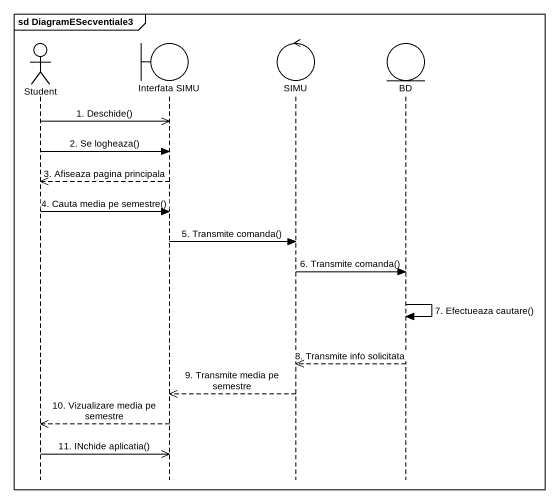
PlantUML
@startuml
mainframe sd DiagramESecventiale3
hide footbox
actor Student
boundary "Interfata SIMU" as Interfata_SIMU
control SIMU
entity BD

Student ->> Interfata_SIMU : 1. Deschide()
Student -> Interfata_SIMU : 2. Se logheaza()
Interfata_SIMU -->> Student : 3. Afiseaza pagina principala
Student -> Interfata_SIMU : 4. Cauta media pe semestre()
Interfata_SIMU -> SIMU : 5. Transmite comanda()
SIMU -> BD : 6. Transmite comanda()
BD -> BD : 7. Efectueaza cautare()
BD -->> SIMU : 8. Transmite info solicitata
SIMU -->> Interfata_SIMU : 9. Transmite media pe semestre
Interfata_SIMU -->> Student : 10. Vizualizare media pe semestre
Student ->> Interfata_SIMU : 11. INchide aplicatia()
@enduml
